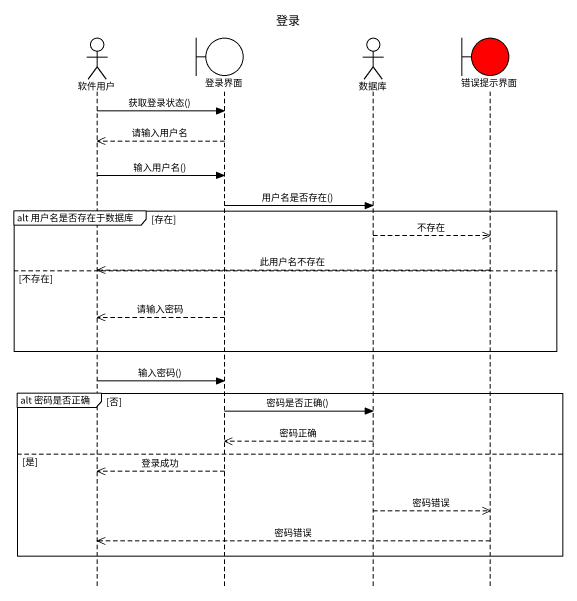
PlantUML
@startuml
title 登录
hide footbox
actor 软件用户
boundary 登录界面
actor 数据库
boundary 错误提示界面 #FF0000

软件用户 -> 登录界面 : 获取登录状态()
登录界面 -->> 软件用户 : 请输入用户名
软件用户 -> 登录界面 : 输入用户名()
登录界面 -> 数据库 : 用户名是否存在()
group alt 用户名是否存在于数据库 [存在]
  数据库 -->> 错误提示界面 : 不存在
  错误提示界面 -->> 软件用户 : 此用户名不存在
else 不存在
  登录界面 -->> 软件用户 : 请输入密码
end
软件用户 -> 登录界面 : 输入密码()
group alt 密码是否正确 [否]
  登录界面 -> 数据库 : 密码是否正确()
  数据库 -->> 登录界面 : 密码正确
else 是
  登录界面 -->> 软件用户 : 登录成功
  数据库 -->> 错误提示界面 : 密码错误
  错误提示界面 -->> 软件用户 : 密码错误
end
@enduml
